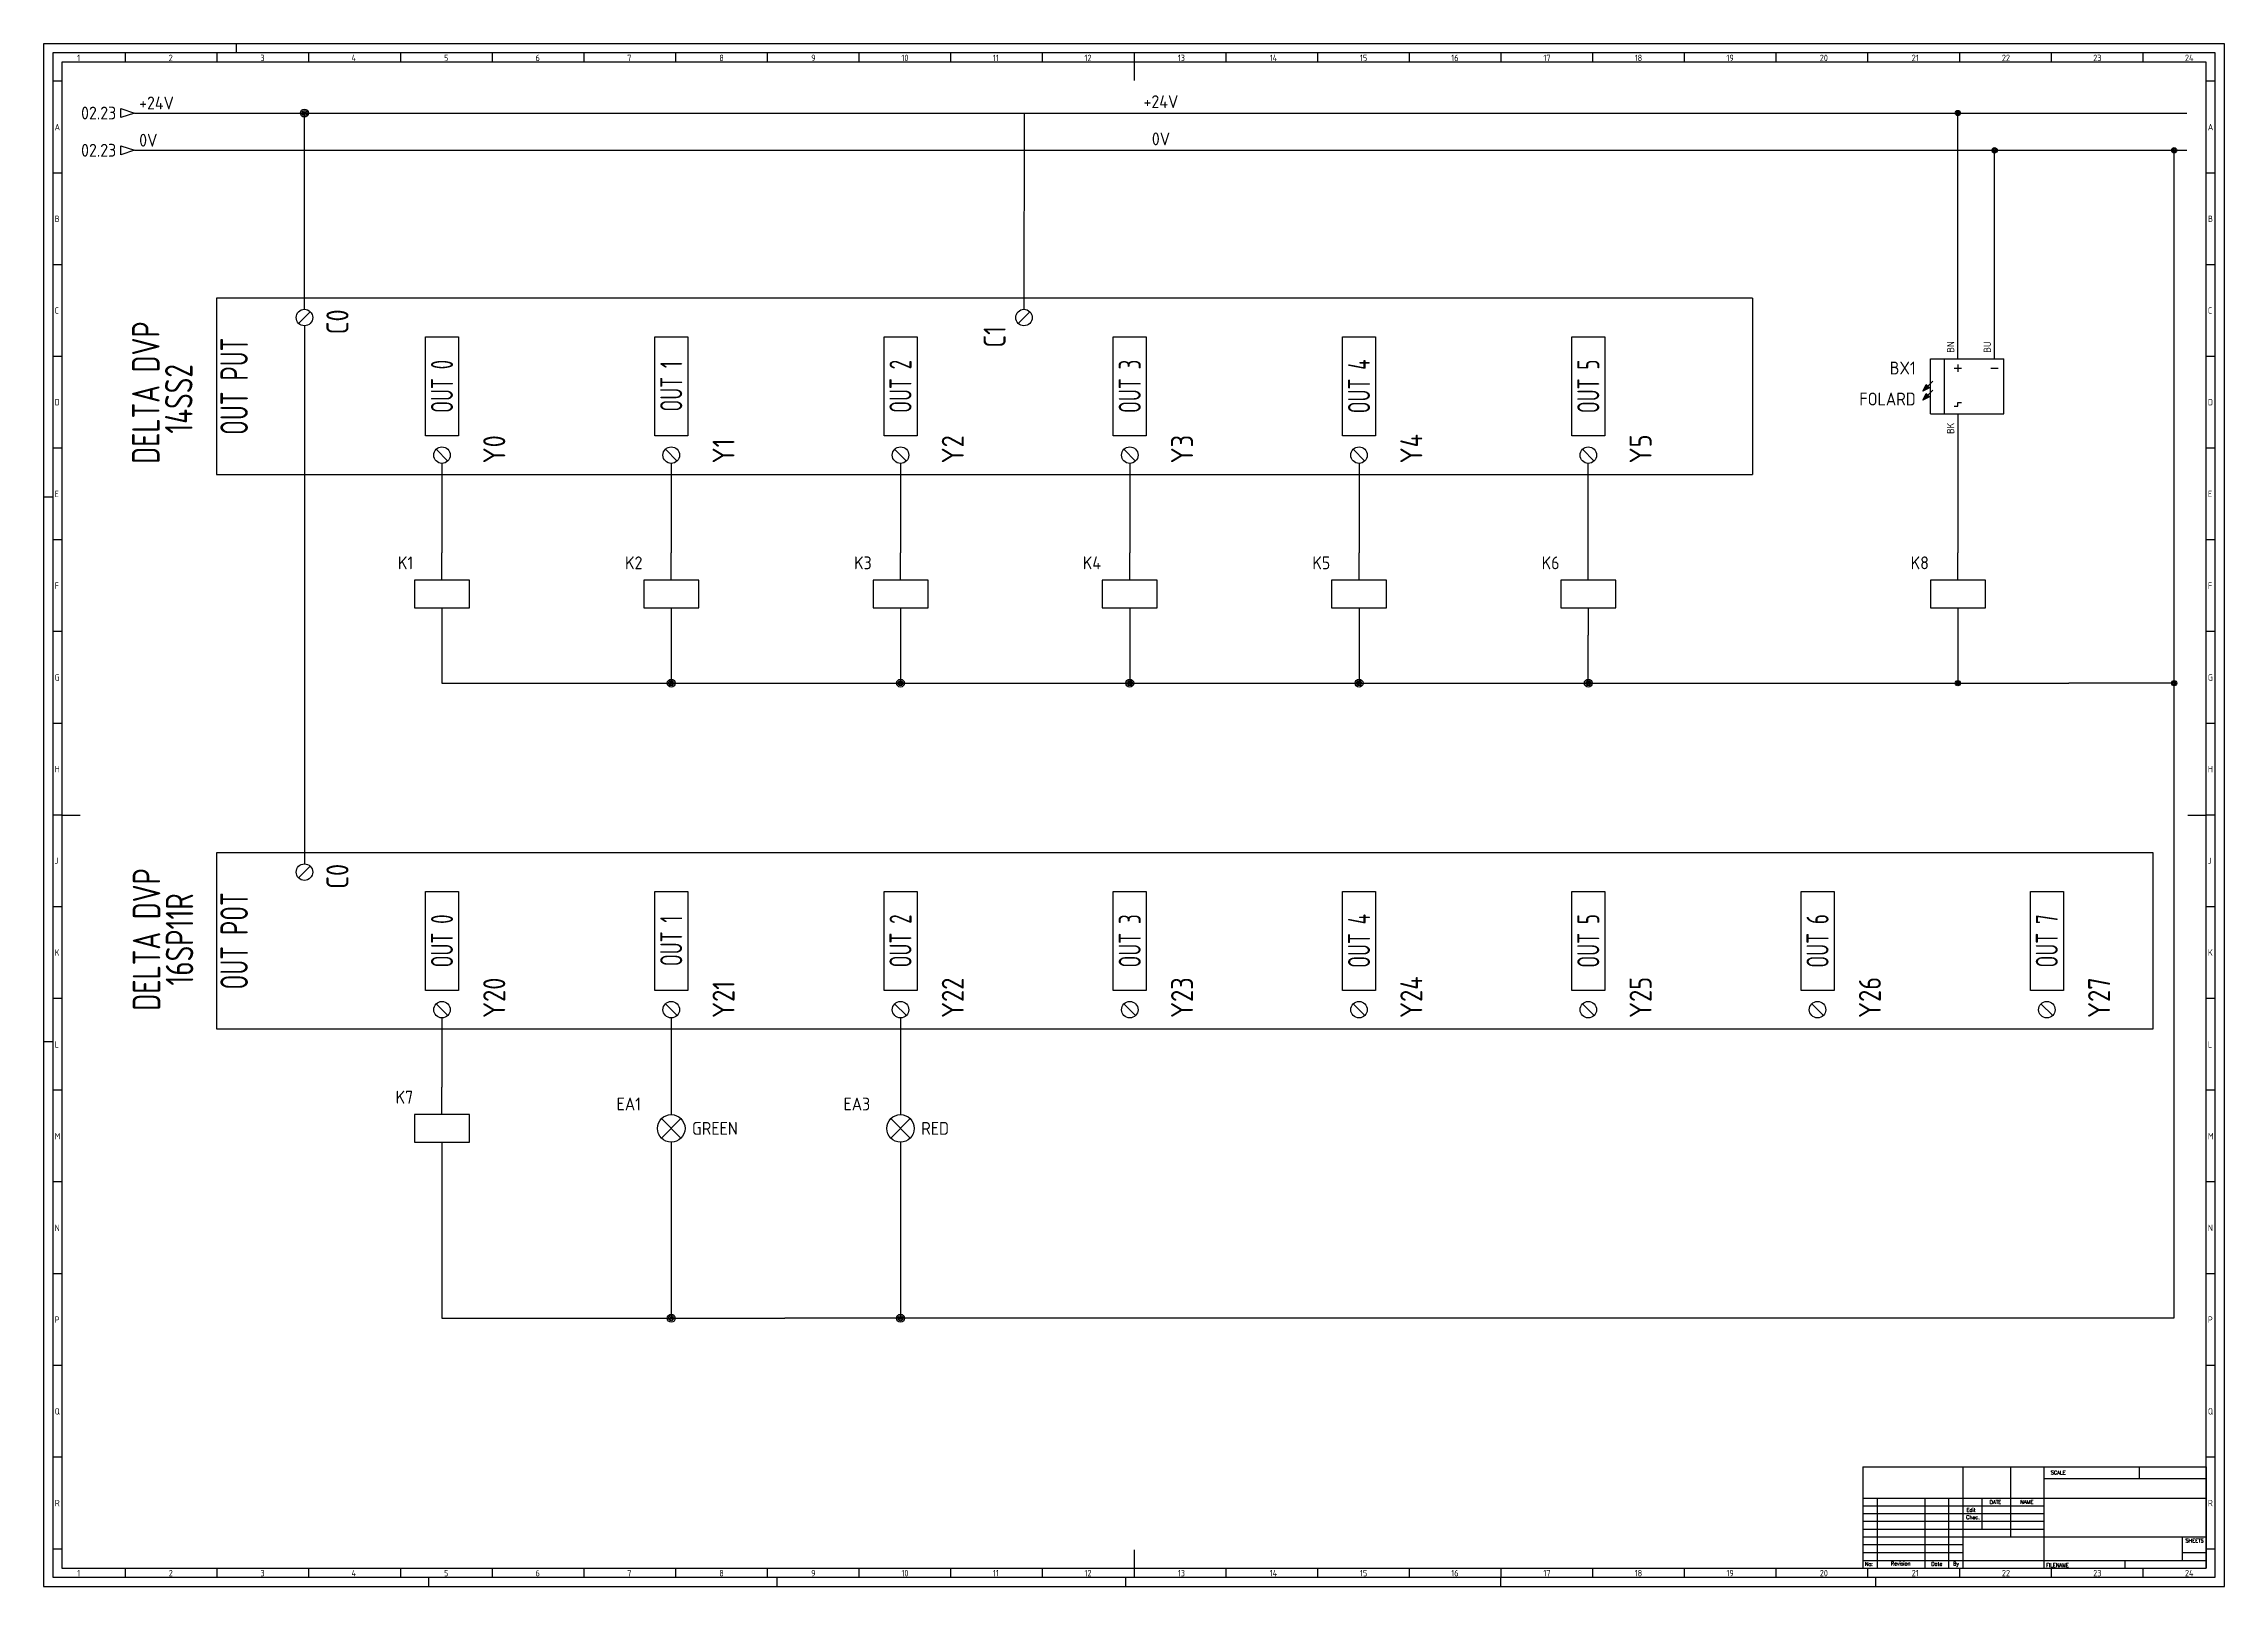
# Model space of a CAD drawing. Header units: millimetres. Extents: x 0 to 1189, y 5 to 846.
import ezdxf
from ezdxf.enums import TextEntityAlignment as Align

# ---------------------------------------------------------------- set-up
doc = ezdxf.new("R2010")
doc.units = ezdxf.units.MM
doc.header["$LTSCALE"] = 12
for name, color, linetype in [('025', 1, 'Continuous'), ('035', 5, 'Continuous'), ('07', 7, 'Continuous'), ('DESC', 1, 'Continuous'), ('MISC', 2, 'Continuous'), ('RED_2.5mm^2', 1, 'Continuous'), ('SYMS', 7, 'Continuous'), ('TAGS', 51, 'Continuous'), ('TERMS', 4, 'Continuous'), ('WIRENO', 70, 'Continuous'), ('WIREREF_DEST', 250, 'Continuous'), ('XREF', 7, 'Continuous')]:
    doc.layers.add(name, color=color, linetype=linetype)
doc.styles.add('ISO Proportional', font='isocp.shx')
doc.styles.add('WD', font='romans.shx')
doc.styles.add('WD_IEC', font='ISOCP2.shx', dxfattribs={"width": 0.9, "height": 4})

# ---------------------------------------------------------------- blocks, each defined once
blk = doc.blocks.new('IEC_border_a0')
at = {"layer": '035', "color": 0}
for p, q in [((0, 841), (0, 0)), ((1189, 841), (0, 841)), ((44.5, 836), (44.5, 831)), ((94.5, 836), (94.5, 831)), ((105, 841), (105, 836)), ((144.5, 836), (144.5, 831)), ((194.5, 836), (194.5, 831)), ((244.5, 836), (244.5, 831)), ((294.5, 836), (294.5, 831)), ((344.5, 836), (344.5, 831)), ((394.5, 836), (394.5, 831)), ((444.5, 836), (444.5, 831)), ((494.5, 836), (494.5, 831)), ((544.5, 836), (544.5, 831)), ((594.5, 836), (594.5, 831)), ((644.5, 836), (644.5, 831)), ((694.5, 836), (694.5, 831)), ((744.5, 836), (744.5, 831)), ((794.5, 836), (794.5, 831)), ((844.5, 836), (844.5, 831)), ((894.5, 836), (894.5, 831)), ((944.5, 836), (944.5, 831)), ((994.5, 836), (994.5, 831)), ((1044.5, 836), (1044.5, 831)), ((1094.5, 836), (1094.5, 831)), ((1144.5, 836), (1144.5, 831)), ((1189, 0), (1189, 841)), ((10, 820.5), (5, 820.5)), ((1184, 820.5), (1179, 820.5)), ((10, 770.5), (5, 770.5)), ((1184, 770.5), (1179, 770.5)), ((10, 720.5), (5, 720.5)), ((1184, 720.5), (1179, 720.5)), ((10, 670.5), (5, 670.5)), ((1184, 670.5), (1179, 670.5)), ((10, 620.5), (5, 620.5)), ((1184, 620.5), (1179, 620.5)), ((0, 594), (5, 594)), ((10, 570.5), (5, 570.5)), ((1184, 570.5), (1179, 570.5)), ((10, 520.5), (5, 520.5)), ((1184, 520.5), (1179, 520.5)), ((10, 470.5), (5, 470.5)), ((1184, 470.5), (1179, 470.5)), ((10, 420.5), (5, 420.5)), ((1184, 420.5), (1179, 420.5)), ((1184, 420.5), (1179, 420.5)), ((10, 370.5), (5, 370.5)), ((1184, 370.5), (1179, 370.5)), ((10, 320.5), (5, 320.5)), ((1184, 320.5), (1179, 320.5)), ((0, 297), (5, 297)), ((10, 270.5), (5, 270.5)), ((1184, 270.5), (1179, 270.5)), ((1184, 270.5), (1179, 270.5)), ((10, 220.5), (5, 220.5)), ((1184, 220.5), (1179, 220.5)), ((10, 170.5), (5, 170.5)), ((1184, 170.5), (1179, 170.5)), ((10, 120.5), (5, 120.5)), ((1184, 120.5), (1179, 120.5)), ((10, 70.5), (5, 70.5)), ((1184, 70.5), (1179, 70.5)), ((10, 20.4), (5.1, 20.4)), ((1184, 20.4), (1179, 20.4)), ((0, 0), (1189, 0)), ((44.5, 10), (44.5, 5)), ((94.5, 10), (94.5, 5)), ((144.5, 10), (144.5, 5)), ((194.5, 10), (194.5, 5)), ((210, 0), (210, 5)), ((244.5, 10), (244.5, 5)), ((294.5, 10), (294.5, 5)), ((344.5, 10), (344.5, 5)), ((394.5, 10), (394.5, 5)), ((400, 0), (400, 5)), ((444.5, 10), (444.5, 5)), ((494.5, 10), (494.5, 5)), ((544.5, 10), (544.5, 5)), ((590, 0), (590, 5)), ((594.5, 10), (594.5, 5)), ((644.5, 10), (644.5, 5)), ((694.5, 10), (694.5, 5)), ((744.5, 10), (744.5, 5)), ((744.5, 10), (744.5, 5)), ((794.5, 10), (794.5, 5)), ((794.5, 0), (794.5, 5)), ((844.5, 10), (844.5, 5)), ((894.5, 10), (894.5, 5)), ((944.5, 10), (944.5, 5)), ((994.5, 10), (994.5, 5)), ((999, 0), (999, 5)), ((1044.5, 10), (1044.5, 5)), ((1094.5, 10), (1094.5, 5)), ((1144.5, 10), (1144.5, 5))]:
    blk.add_line(p, q, dxfattribs=at)
blk.add_lwpolyline([(10, 10), (1179, 10), (1179, 831), (10, 831)], close=True, dxfattribs=at)
at = {"layer": '07', "color": 0}
for p, q in [((594.5, 831), (594.5, 821)), ((10, 420.5), (20, 420.5)), ((1169, 420.5), (1179, 420.5)), ((594.5, 20), (594.5, 10))]:
    blk.add_line(p, q, dxfattribs=at)
blk.add_lwpolyline([(5, 5), (1184, 5), (1184, 836), (5, 836)], close=True, dxfattribs=at)
at = {"layer": '035', "color": 0, "style": 'ISO Proportional'}
for s, p in [('1', (18.3, 831.5)), ('2', (68.2, 831.5)), ('3', (118.2, 831.5)), ('4', (167.9, 831.5)), ('5', (218.3, 831.5)), ('6', (268.2, 831.5)), ('7', (318.2, 831.5)), ('8', (368.4, 831.5)), ('9', (418.5, 831.5)), ('10', (467.7, 831.5)), ('11', (517.5, 831.5)), ('12', (567.5, 831.5)), ('13', (618.4, 831.5)), ('14', (668.5, 831.5)), ('15', (717.7, 831.5)), ('16', (767.5, 831.5)), ('17', (817.7, 831.5)), ('18', (867.5, 831.5)), ('19', (917.5, 831.5)), ('20', (968.4, 831.5)), ('21', (1018.5, 831.5)), ('22', (1067.7, 831.5)), ('23', (1117.5, 831.5)), ('24', (1167.5, 831.5)), ('A', (6, 793.8)), ('A', (1180, 793.8)), ('B', (6, 743.8)), ('B', (1180, 743.8)), ('C', (6, 693.8)), ('C', (1180, 693.8)), ('D', (6, 643.8)), ('D', (1180, 643.8)), ('E', (6, 593.8)), ('E', (1180, 593.8)), ('F', (6, 543.8)), ('F', (1180, 543.8)), ('G', (6, 493.8)), ('G', (1180, 493.8)), ('H', (6, 443.8)), ('H', (1180, 443.8)), ('J', (6, 393.8)), ('J', (1180, 393.8)), ('K', (6, 343.8)), ('K', (1180, 343.8)), ('L', (6, 293.7)), ('L', (1180, 293.7)), ('M', (6, 243.7)), ('M', (1180, 243.7)), ('N', (6, 193.7)), ('N', (1180, 193.7)), ('P', (6, 143.7)), ('P', (1180, 143.7)), ('Q', (6, 93.7)), ('Q', (1180, 93.7)), ('R', (6.1, 43.7)), ('R', (1180, 43.7)), ('1', (18.3, 5.5)), ('2', (68.2, 5.5)), ('3', (118.2, 5.5)), ('4', (167.9, 5.5)), ('5', (218.3, 5.5)), ('6', (268.2, 5.5)), ('7', (318.2, 5.5)), ('8', (368.4, 5.5)), ('9', (418.5, 5.5)), ('10', (467.7, 5.5)), ('11', (517.5, 5.5)), ('12', (567.5, 5.5)), ('13', (618.4, 5.5)), ('14', (668.5, 5.5)), ('15', (717.7, 5.5)), ('16', (767.5, 5.5)), ('17', (817.7, 5.5)), ('18', (867.5, 5.5)), ('19', (917.5, 5.5)), ('20', (968.4, 5.5)), ('21', (1018.5, 5.5)), ('22', (1067.7, 5.5)), ('23', (1117.5, 5.5)), ('24', (1167.5, 5.5))]:
    blk.add_text(s, height=3.5, dxfattribs=at).set_placement(p)
blk = doc.blocks.new('IEC_tblock_a0')
at = {"layer": '035'}
for p, q in [((-106.6, 55.2), (-106.6, 17)), ((-88.4, 48.9), (0, 48.9)), ((-36.4, 55.2), (-36.4, 48.9)), ((-179.4, 38.2), (-179.4, 0)), ((-153.4, 38.2), (-153.4, 0)), ((-140.4, 38.2), (-140.4, 0)), ((-122.2, 38.2), (-122.2, 21.2)), ((-187.2, 34), (-88.4, 34)), ((-187.2, 29.8), (-88.4, 29.8)), ((-187.2, 25.5), (-88.4, 25.5)), ((-187.2, 21.2), (-88.4, 21.2)), ((-187.2, 17), (-132.6, 17)), ((-187.2, 12.8), (-132.6, 12.8)), ((-187.2, 8.5), (-132.6, 8.5)), ((-187.2, 4.2), (0, 4.2)), ((-44.2, 4.2), (-44.2, 0)), ((-13, 8.5), (0, 8.5))]:
    blk.add_line(p, q, dxfattribs=at)
at = {"layer": '07'}
for p, q in [((-187.2, 55.2), (0, 55.2)), ((-187.2, 55.2), (-187.2, 0)), ((-132.6, 55.2), (-132.6, 0)), ((-88.4, 55.2), (-88.4, 0)), ((0, 55.2), (0, 0)), ((-187.2, 38.2), (0, 38.2)), ((-132.6, 17), (0, 17)), ((-13, 17), (-13, 4.2)), ((-187.2, 0), (0, 0))]:
    blk.add_line(p, q, dxfattribs=at)
at = {"style": 'WD'}
for tag, p in [('SCALE', (-69.9, 51.1)), ('SH', (-8.7, 10.1)), ('FILENAME', (-68.1, 0.8))]:
    blk.add_attdef(tag, p, '', height=2, dxfattribs=at)
for tag, height, p in [('CKDATE', 2, (-114.9, 26.6)), ('EDDATE', 2, (-115, 30.8)), ('EDBY', 2, (-98, 30.9)), ('CKBY', 2, (-97.9, 26.3)), ('PROJDESC', 5, (-45.9, 29.2)), ('DWGDESC', 5, (-44.9, 19.7)), ('DWGNO', 3.5, (-48.5, 9.5))]:
    blk.add_attdef(tag, text='', height=height, dxfattribs=at).set_placement(p, align=Align.CENTER)
at = {"style": 'WD', "flags": 1}
blk.add_attdef('WD_TB', (-120.9, 11.9), '', height=2, dxfattribs=at)
at = {"layer": '025', "style": 'WD'}
for s, p in [('SCALE', (-80.6, 51.1)), ('NAME', (-97.7, 35.1)), ('No:', (-183.8, 1.2)), ('Revision', (-166.5, 1.5)), ('Date', (-146.8, 1.3)), ('By', (-136.3, 1.4))]:
    blk.add_text(s, height=2, dxfattribs=at).set_placement(p, align=Align.CENTER)
for s, p in [('DATE', (-118, 35)), ('Chec.', (-130.8, 26.7)), ('Edit', (-130.6, 30.7)), ('SHEETS', (-11.2, 14)), ('FILENAME', (-87.2, 0.6))]:
    blk.add_text(s, height=2, dxfattribs=at).set_placement(p)
blk = doc.blocks.new('PLCIO_2F11')
at = {"layer": 'SYMS'}
for p, q in [((-48, 48), (-48, -48)), ((1007.9, 48), (-48, 48)), ((1007.9, -48), (1007.9, 48)), ((-3.2, 34.3), (3.2, 40.7)), ((66, -27), (66, 27)), ((66, 27), (84, 27)), ((84, 27), (84, -27)), ((191, -27), (191, 27)), ((191, 27), (209, 27)), ((209, 27), (209, -27)), ((316, -27), (316, 27)), ((316, 27), (334, 27)), ((334, 27), (334, -27)), ((441, -27), (441, 27)), ((441, 27), (459, 27)), ((459, 27), (459, -27)), ((566, -27), (566, 27)), ((566, 27), (584, 27)), ((584, 27), (584, -27)), ((691, -27), (691, 27)), ((691, 27), (709, 27)), ((709, 27), (709, -27)), ((816, -27), (816, 27)), ((816, 27), (834, 27)), ((834, 27), (834, -27)), ((941, -27), (941, 27)), ((941, 27), (959, 27)), ((959, 27), (959, -27)), ((84, -27), (66, -27)), ((71.8, -34.3), (78.2, -40.7)), ((209, -27), (191, -27)), ((196.8, -34.3), (203.2, -40.7)), ((334, -27), (316, -27)), ((321.8, -34.3), (328.2, -40.7)), ((459, -27), (441, -27)), ((446.8, -34.3), (453.2, -40.7)), ((584, -27), (566, -27)), ((571.8, -34.3), (578.2, -40.7)), ((709, -27), (691, -27)), ((696.8, -34.3), (703.2, -40.7)), ((834, -27), (816, -27)), ((821.8, -34.3), (828.2, -40.7)), ((959, -27), (941, -27)), ((946.8, -34.3), (953.2, -40.7)), ((-48, -48), (1007.9, -48))]:
    blk.add_line(p, q, dxfattribs=at)
for centre in [(0, 37.5), (75, -37.5), (200, -37.5), (325, -37.5), (450, -37.5), (575, -37.5), (700, -37.5), (825, -37.5), (950, -37.5)]:
    blk.add_circle(centre, 4.5, dxfattribs=at)
at = {"layer": 'SYMS', "style": 'WD_IEC', "width": 0.9}
for tag, p in [('TERMDESC01', (6, 60)), ('TERM02', (97.5, -42)), ('TERM03', (222.5, -42)), ('TERM04', (347.5, -42)), ('TERM05', (472.5, -42)), ('TERM06', (597.5, -42)), ('TERM07', (722.5, -42)), ('TERM08', (847.5, -42)), ('TERM09', (972.5, -42))]:
    blk.add_attdef(tag, text='', height=12, rotation=90, dxfattribs=at).set_placement(p, align=Align.TOP_LEFT)
for tag, p in [('DESCA04', (316, 66)), ('DESCD04', (370, 66)), ('DESCA02', (66, 66)), ('DESCB02', (84, 66)), ('DESCC02', (102, 66)), ('DESCD02', (120, 66)), ('DESCE02', (138, 66)), ('DESCA03', (191, 66)), ('DESCB03', (209, 66)), ('DESCC03', (227, 66)), ('DESCD03', (245, 66)), ('DESCE03', (263, 66)), ('DESCB04', (334, 66)), ('DESCC04', (352, 66)), ('DESCE04', (388, 66)), ('DESCA05', (441, 66)), ('DESCB05', (459, 66)), ('DESCC05', (477, 66)), ('DESCD05', (495, 66)), ('DESCE05', (513, 66)), ('DESCA06', (566, 66)), ('DESCB06', (584, 66)), ('DESCC06', (602, 66)), ('DESCD06', (620, 66)), ('DESCE06', (638, 66)), ('DESCA07', (691, 66)), ('DESCB07', (709, 66)), ('DESCC07', (727, 66)), ('DESCD07', (745, 66)), ('DESCE07', (763, 66)), ('DESCA08', (816, 66)), ('DESCB08', (834, 66)), ('DESCC08', (852, 66)), ('DESCD08', (870, 66)), ('DESCE08', (888, 66)), ('DESCA09', (941, 66)), ('DESCB09', (959, 66)), ('DESCC09', (977, 66)), ('DESCD09', (995, 66)), ('DESCE09', (1013, 66))]:
    blk.add_attdef(tag, p, '', height=15, rotation=90, dxfattribs=at)
at = {"layer": 'SYMS', "style": 'WD_IEC', "width": 0.9, "flags": 1}
for tag, p in [('X2TERM01', (0, 42)), ('X8TERM02', (75, -42)), ('X8TERM03', (200, -42)), ('X8TERM04', (325, -42)), ('X8TERM05', (450, -42)), ('X8TERM06', (575, -42)), ('X8TERM07', (700, -42)), ('X8TERM08', (825, -42)), ('X8TERM09', (950, -42))]:
    blk.add_attdef(tag, text='', height=1.92, rotation=90, dxfattribs=at).set_placement(p, align=Align.RIGHT)
at = {"layer": 'SYMS', "style": 'WD_IEC', "width": 0.9}
for tag, p in [('TERM01', (12, 42)), ('TERMDESC02', (81, -60)), ('TERMDESC03', (206, -60)), ('TERMDESC04', (331, -60)), ('TERMDESC05', (456, -60)), ('TERMDESC06', (581, -60)), ('TERMDESC07', (706, -60)), ('TERMDESC08', (831, -60)), ('TERMDESC09', (956, -60))]:
    blk.add_attdef(tag, text='', height=12, rotation=90, dxfattribs=at).set_placement(p, align=Align.TOP_RIGHT)
at = {"layer": 'SYMS', "style": 'WD_IEC'}
for tag, width, p in [('INST', 0.8, (-159, 0)), ('MFG', 0.8, (-123, 0)), ('CAT', 0.8, (-105, 0)), ('LINE1', 0.9, (-87, 0)), ('LINE2', 0.9, (-69, 0)), ('DESC', 0.9, (-50.8, 0)), ('LOC', 0.8, (-141, 0)), ('TAG', 0.7, (-30.9, 0))]:
    blk.add_attdef(tag, text='', height=15, rotation=90, dxfattribs=dict(at, width=width)).set_placement(p, align=Align.CENTER)
at = {"layer": 'SYMS', "style": 'WD_IEC', "width": 0.7}
for tag, p in [('TAGA02', (75, 0)), ('TAGA03', (200, 0)), ('TAGA04', (325, 0)), ('TAGA05', (450, 0)), ('TAGA06', (575, 0)), ('TAGA07', (700, 0)), ('TAGA08', (825, 0)), ('TAGA09', (950, 0))]:
    blk.add_attdef(tag, text='', height=12, rotation=90, dxfattribs=at).set_placement(p, align=Align.MIDDLE_CENTER)
at = {"layer": 'SYMS', "linetype": 'Continuous', "style": 'WD_IEC', "width": 0.9, "flags": 9}
blk.add_attdef('ASSYCODE', text='', height=1.92, rotation=90, dxfattribs=at).set_placement((-102.9, -22.1), align=Align.CENTER)
blk = doc.blocks.new('PLCIO_145C')
blk.add_line((789.6, 48), (789.6, -48))
at = {"layer": 'SYMS'}
for p, q in [((-48, 48), (-48, -48)), ((789.6, 48), (-48, 48)), ((-3.2, 34.3), (3.2, 40.7)), ((389.1, 34.3), (395.5, 40.7)), ((66, -27), (66, 27)), ((66, 27), (84, 27)), ((84, 27), (84, -27)), ((191, -27), (191, 27)), ((191, 27), (209, 27)), ((209, 27), (209, -27)), ((316, -27), (316, 27)), ((316, 27), (334, 27)), ((334, 27), (334, -27)), ((441, -27), (441, 27)), ((441, 27), (459, 27)), ((459, 27), (459, -27)), ((566, -27), (566, 27)), ((566, 27), (584, 27)), ((584, 27), (584, -27)), ((691, -27), (691, 27)), ((691, 27), (709, 27)), ((709, 27), (709, -27)), ((84, -27), (66, -27)), ((71.8, -34.3), (78.2, -40.7)), ((209, -27), (191, -27)), ((196.8, -34.3), (203.2, -40.7)), ((334, -27), (316, -27)), ((321.8, -34.3), (328.2, -40.7)), ((459, -27), (441, -27)), ((446.8, -34.3), (453.2, -40.7)), ((584, -27), (566, -27)), ((571.8, -34.3), (578.2, -40.7)), ((709, -27), (691, -27)), ((696.8, -34.3), (703.2, -40.7)), ((-48, -48), (789.6, -48))]:
    blk.add_line(p, q, dxfattribs=at)
for centre in [(0, 37.5), (392.3, 37.5), (75, -37.5), (200, -37.5), (325, -37.5), (450, -37.5), (575, -37.5), (700, -37.5)]:
    blk.add_circle(centre, 4.5, dxfattribs=at)
at = {"layer": 'SYMS', "style": 'WD_IEC', "width": 0.9}
for tag, p in [('TERMDESC01', (6, 60)), ('TERM02', (97.5, -42)), ('TERM03', (222.5, -42)), ('TERM04', (347.5, -42)), ('TERM05', (472.5, -42)), ('TERM06', (597.5, -42)), ('TERM07', (722.5, -42))]:
    blk.add_attdef(tag, text='', height=12, rotation=90, dxfattribs=at).set_placement(p, align=Align.TOP_LEFT)
for tag, p in [('DESCA04', (316, 66)), ('DESCD04', (370, 66)), ('DESCA02', (66, 66)), ('DESCB02', (84, 66)), ('DESCC02', (102, 66)), ('DESCD02', (120, 66)), ('DESCE02', (138, 66)), ('DESCA03', (191, 66)), ('DESCB03', (209, 66)), ('DESCC03', (227, 66)), ('DESCD03', (245, 66)), ('DESCE03', (263, 66)), ('DESCB04', (334, 66)), ('DESCC04', (352, 66)), ('DESCE04', (388, 66)), ('DESCA05', (441, 66)), ('DESCB05', (459, 66)), ('DESCC05', (477, 66)), ('DESCD05', (495, 66)), ('DESCE05', (513, 66)), ('DESCA06', (566, 66)), ('DESCB06', (584, 66)), ('DESCC06', (602, 66)), ('DESCD06', (620, 66)), ('DESCE06', (638, 66)), ('DESCA07', (691, 66)), ('DESCB07', (709, 66)), ('DESCC07', (727, 66)), ('DESCD07', (745, 66)), ('DESCE07', (763, 66))]:
    blk.add_attdef(tag, p, '', height=15, rotation=90, dxfattribs=at)
at = {"layer": 'SYMS', "style": 'WD_IEC', "width": 0.9, "flags": 1}
for tag, p in [('X2TERM01', (0, 42)), ('X2TERM01', (392.3, 42)), ('X8TERM02', (75, -42)), ('X8TERM03', (200, -42)), ('X8TERM04', (325, -42)), ('X8TERM05', (450, -42)), ('X8TERM06', (575, -42)), ('X8TERM07', (700, -42))]:
    blk.add_attdef(tag, text='', height=1.92, rotation=90, dxfattribs=at).set_placement(p, align=Align.RIGHT)
at = {"layer": 'SYMS', "style": 'WD_IEC', "width": 0.9}
for tag, p in [('TERM01', (12, 42)), ('TERMDESC02', (81, -60)), ('TERMDESC03', (206, -60)), ('TERMDESC04', (331, -60)), ('TERMDESC05', (456, -60)), ('TERMDESC06', (581, -60)), ('TERMDESC07', (706, -60))]:
    blk.add_attdef(tag, text='', height=12, rotation=90, dxfattribs=at).set_placement(p, align=Align.TOP_RIGHT)
at = {"layer": 'SYMS', "style": 'WD_IEC'}
for tag, width, p in [('INST', 0.8, (-159, 0)), ('MFG', 0.8, (-123, 0)), ('CAT', 0.8, (-105, 0)), ('LINE1', 0.9, (-87, 0)), ('LINE2', 0.9, (-69, 0)), ('DESC', 0.9, (-50.8, 0)), ('LOC', 0.8, (-141, 0)), ('TAG', 0.7, (-30.9, 0))]:
    blk.add_attdef(tag, text='', height=15, rotation=90, dxfattribs=dict(at, width=width)).set_placement(p, align=Align.CENTER)
at = {"layer": 'SYMS', "style": 'WD_IEC', "width": 0.7}
for tag, p in [('TAGA02', (75, 0)), ('TAGA03', (200, 0)), ('TAGA04', (325, 0)), ('TAGA05', (450, 0)), ('TAGA06', (575, 0)), ('TAGA07', (700, 0))]:
    blk.add_attdef(tag, text='', height=12, rotation=90, dxfattribs=at).set_placement(p, align=Align.MIDDLE_CENTER)
at = {"layer": 'SYMS', "linetype": 'Continuous', "style": 'WD_IEC', "width": 0.9, "flags": 9}
blk.add_attdef('ASSYCODE', text='', height=1.92, rotation=90, dxfattribs=at).set_placement((-102.9, -22.1), align=Align.CENTER)
blk = doc.blocks.new('WDDOT')
for radius in [0.72, 0.449, 0.223]:
    blk.add_circle((0, 0), radius)
blk = doc.blocks.new('VCR1')
for p, q in [((0, 2.5), (0, 7.5)), ((0, -2.5), (0, -7.5))]:
    blk.add_line(p, q)
blk.add_lwpolyline([(-5, 2.5), (-5, -2.5), (5, -2.5), (5, 2.5)], close=True)
at = {"style": 'WD_IEC'}
for tag, p in [('INST', (-5.25, 11.5)), ('LOC', (-5.25, 8)), ('TAG1', (-5.25, 4.5)), ('DESC2', (-5.25, -10.35)), ('DESC1', (-5.25, -6.85)), ('DESC3', (-5.25, -13.85))]:
    blk.add_attdef(tag, text='', height=2.5, dxfattribs=at).set_placement(p, align=Align.RIGHT)
blk.add_attdef('TERM01', text='', height=2, rotation=90, dxfattribs=at).set_placement((-1, 7.5), align=Align.RIGHT)
at = {"style": 'WD_IEC', "flags": 1}
for tag, p, height in [('X2TERM01', (0, 7.5), 0.32), ('X4LINK', (-5, 0), 0.32), ('X1LINK', (5, 0), 0.32), ('ASSYCODE', (1, -4), 1), ('X8TERM02', (0, -7.5), 0.32), ('FAMILY', (1, -5.5), 1), ('CATDESC', (1, -7), 1)]:
    blk.add_attdef(tag, p, '', height=height, dxfattribs=at)
at = {"style": 'WD_IEC', "flags": 9}
for tag, p in [('MFG', (-6, 1)), ('CAT', (-6, -1.5))]:
    blk.add_attdef(tag, text='', height=1.5, dxfattribs=at).set_placement(p, align=Align.RIGHT)
at = {"style": 'WD_IEC'}
blk.add_attdef('TERM02', (-1, -7.5), '', height=2, rotation=90, dxfattribs=at)
at = {"lineweight": 9, "style": 'WD_IEC'}
for tag, p in [('NO', (-5.5, -16.5)), ('NC', (-5.5, -20))]:
    blk.add_attdef(tag, text='', height=2.5, dxfattribs=at).set_placement(p, align=Align.TOP_RIGHT)
for tag, p in [('XREFNO', (-4, -16.5)), ('XREFNC', (-4, -20))]:
    blk.add_attdef(tag, text='', height=2.5, dxfattribs=at).set_placement(p, align=Align.TOP_LEFT)
blk = doc.blocks.new('VLT1G')
for p, q in [((0, 7.5), (0, 2.5)), ((-1.77, -1.77), (1.77, 1.77)), ((1.77, -1.77), (-1.77, 1.77)), ((0, -2.5), (0, -7.5))]:
    blk.add_line(p, q)
blk.add_circle((0, 0), 2.5)
at = {"style": 'WD_IEC'}
for tag, p in [('INST', (-5.5, 10.25)), ('LOC', (-5.5, 6.75)), ('TAG1', (-5.5, 3.25)), ('DESC1', (-5.5, -6.35)), ('DESC2', (-5.5, -9.85)), ('DESC3', (-5.5, -13.35))]:
    blk.add_attdef(tag, text='', height=2.5, dxfattribs=at).set_placement(p, align=Align.RIGHT)
blk.add_attdef('TERM01', text='', height=2, rotation=90, dxfattribs=at).set_placement((-1, 7.5), align=Align.RIGHT)
at = {"style": 'WD_IEC', "flags": 1}
for tag, p, height in [('X2TERM01', (0, 7.5), 0.32), ('X4LINK', (-3, 0), 0.32), ('X1LINK', (3, 0), 0.32), ('ASSYCODE', (1, -4), 1), ('X8TERM02', (0, -7.5), 0.32), ('FAMILY', (1, -5.5), 1), ('CATDESC', (1, -7), 1)]:
    blk.add_attdef(tag, p, '', height=height, dxfattribs=at)
at = {"style": 'WD_IEC', "flags": 9}
for tag, p in [('MFG', (-6, -0.25)), ('CAT', (-6, -2.75))]:
    blk.add_attdef(tag, text='', height=1.5, dxfattribs=at).set_placement(p, align=Align.RIGHT)
at = {"style": 'WD_IEC'}
blk.add_attdef('TERM02', (-1, -7.5), '', height=2, rotation=90, dxfattribs=at)
at = {"lineweight": 13, "style": 'WD_IEC'}
blk.add_attdef('COLOR', text='', height=2.5, dxfattribs=at).set_placement((3.75, 0), align=Align.MIDDLE_LEFT)
at = {"lineweight": 15, "style": 'WD_IEC'}
for tag, p in [('XREF', (-5.5, -18)), ('WDTAGALT', (-5.5, -21))]:
    blk.add_attdef(tag, text='', height=2.5, dxfattribs=at).set_placement(p, align=Align.RIGHT)
blk = doc.blocks.new('VLT1R')
for p, q in [((0, 7.5), (0, 2.5)), ((-1.77, -1.77), (1.77, 1.77)), ((1.77, -1.77), (-1.77, 1.77)), ((0, -2.5), (0, -7.5))]:
    blk.add_line(p, q)
blk.add_circle((0, 0), 2.5)
at = {"style": 'WD_IEC'}
for tag, p in [('INST', (-5.5, 10.25)), ('LOC', (-5.5, 6.75)), ('TAG1', (-5.5, 3.25)), ('DESC1', (-5.5, -6.35)), ('DESC2', (-5.5, -9.85)), ('DESC3', (-5.5, -13.35))]:
    blk.add_attdef(tag, text='', height=2.5, dxfattribs=at).set_placement(p, align=Align.RIGHT)
blk.add_attdef('TERM01', text='', height=2, rotation=90, dxfattribs=at).set_placement((-1, 7.5), align=Align.RIGHT)
at = {"style": 'WD_IEC', "flags": 1}
for tag, p, height in [('X2TERM01', (0, 7.5), 0.32), ('X4LINK', (-3, 0), 0.32), ('X1LINK', (3, 0), 0.32), ('ASSYCODE', (1, -4), 1), ('X8TERM02', (0, -7.5), 0.32), ('FAMILY', (1, -5.5), 1), ('CATDESC', (1, -7), 1)]:
    blk.add_attdef(tag, p, '', height=height, dxfattribs=at)
at = {"style": 'WD_IEC', "flags": 9}
for tag, p in [('MFG', (-6, -0.25)), ('CAT', (-6, -2.75))]:
    blk.add_attdef(tag, text='', height=1.5, dxfattribs=at).set_placement(p, align=Align.RIGHT)
at = {"style": 'WD_IEC'}
blk.add_attdef('TERM02', (-1, -7.5), '', height=2, rotation=90, dxfattribs=at)
at = {"lineweight": 13, "style": 'WD_IEC'}
blk.add_attdef('COLOR', text='', height=2.5, dxfattribs=at).set_placement((3.75, 0), align=Align.MIDDLE_LEFT)
at = {"lineweight": 15, "style": 'WD_IEC'}
for tag, p in [('XREF', (-5.5, -18)), ('WDTAGALT', (-5.5, -22))]:
    blk.add_attdef(tag, text='', height=2.5, dxfattribs=at).set_placement(p, align=Align.RIGHT)
blk = doc.blocks.new('VPE1B15')
for p, q in [((0, 7.5), (0, 12.5)), ((10, 7.5), (10, 12.5)), ((-7.5, -7.5), (-7.5, 7.5)), ((-7.5, 7.5), (12.5, 7.5)), ((-3.75, 7.5), (-3.75, -7.5)), ((12.5, -7.5), (12.5, 7.5)), ((-9.54, -1.34), (-8.63, 0.48)), ((-8.63, 0.48), (-7.72, -0.43)), ((-8.18, 0.02), (-6.81, 1.39)), ((-1, 4.94), (1, 4.94)), ((0, 5.94), (0, 3.94)), ((9, 4.94), (11, 4.94)), ((-7.72, -0.43), (-9.54, -1.34)), ((-9.54, -3.74), (-8.63, -1.93)), ((-7.72, -2.83), (-9.54, -3.74)), ((-8.63, -1.93), (-7.72, -2.83)), ((-8.18, -2.38), (-6.81, -1.02)), ((-1, -5.43), (0, -5.43)), ((0, -5.43), (0, -4.43)), ((0, -4.43), (1, -4.43)), ((-7.5, -7.5), (12.5, -7.5)), ((0, -7.5), (0, -12.5))]:
    blk.add_line(p, q)
for points in [[(-8.63, 0.48), (-7.72, -0.43), (-9.54, -1.34)], [(-8.63, -1.93), (-7.72, -2.83), (-9.54, -3.74)]]:
    blk.add_solid(points)
at = {"style": 'WD_IEC'}
for tag, p in [('INST', (-11.5, 12)), ('LOC', (-11.5, 8)), ('XREF', (-11.5, -1.35)), ('TAG1', (-11.5, 3.25)), ('DESC1', (-11.5, -5.2)), ('DESC3', (-11.5, -13.2)), ('DESC2', (-11.5, -9.2))]:
    blk.add_attdef(tag, text='', height=2.5, dxfattribs=at).set_placement(p, align=Align.RIGHT)
for tag, p in [('TERM01', (-1, 12.23)), ('TERM02', (9, 12.23))]:
    blk.add_attdef(tag, text='', height=2, rotation=90, dxfattribs=at).set_placement(p, align=Align.RIGHT)
at = {"style": 'WD_IEC', "flags": 1}
for tag, p, height in [('X2TERM01', (0, 12.5), 0.32), ('X2TERM02', (10, 12.5), 0.32), ('MFG', (13.04, 6.06), 1.5), ('X4LINK', (-7.5, 0), 0.32), ('X1LINK', (12.5, 0), 0.32), ('CAT', (13.04, 3.56), 1.5), ('ASSYCODE', (13.12, -4.38), 1), ('FAMILY', (13.12, -5.88), 1), ('CATDESC', (13.12, -7.38), 1), ('X8TERM03', (0, -12.5), 0.32)]:
    blk.add_attdef(tag, p, '', height=height, dxfattribs=at)
at = {"style": 'WD_IEC'}
blk.add_attdef('TERM03', (-1, -12.96), '', height=2, rotation=90, dxfattribs=at)
blk = doc.blocks.new('HA1D3')
blk.add_lwpolyline([(0, 0), (-3.75, -1.25), (-3.75, 1.25)], close=True)
at = {"style": 'WD_IEC'}
blk.add_attdef('XREF', text='', height=2.5, dxfattribs=at).set_placement((-5, 0), align=Align.MIDDLE_RIGHT)
at = {"style": 'WD_IEC', "flags": 1}
blk.add_attdef('SIGCODE', text='', height=1, dxfattribs=at).set_placement((-2.5, 1.8), align=Align.RIGHT)
at = {"style": 'WD_IEC'}
for tag, p, height, flags in [('X1TERM01', (0, 0), 0.32, 1), ('WIRENO', (1.25, 1), 2.5, 8)]:
    blk.add_attdef(tag, p, '', height=height, dxfattribs=dict(at, flags=flags))
blk.add_attdef('DESC1', text='', height=2.5, dxfattribs=at).set_placement((1.25, -1), align=Align.TOP_LEFT)
blk = doc.blocks.new('WD_WNH')
at = {"linetype": 'Continuous', "style": 'WD_IEC', "width": 0.8}
blk.add_attdef('WIRENO', text='', height=2.5, dxfattribs=at).set_placement((0, 0.75), align=Align.CENTER)
at = {"style": 'WD_IEC', "flags": 1}
for tag, p in [('W08USER', (0, 0.375)), ('W04USER', (0, 0.875)), ('W05USER', (0, 0.75)), ('W09USER', (0, 0.25)), ('W03USER', (0, 1)), ('W06USER', (0, 0.625)), ('W07USER', (0, 0.5)), ('W02USER', (0, 1.125)), ('W01USER', (0, 1.25)), ('W10USER', (0, 0.125))]:
    blk.add_attdef(tag, text='', height=0.08, dxfattribs=at).set_placement(p, align=Align.CENTER)

msp = doc.modelspace()

# ---------------------------------------------------------------- linework, layer by layer
at = {"color": 0}
for p, q in [((534.6, 701.1), (534.8, 808.1)), ((142.2, 692.1), (142.2, 398.8))]:
    msp.add_line(p, q, dxfattribs=at)
at = {"layer": 'RED_2.5mm^2', "color": 0}
for p, q in [((49.6, 808.1), (1168.6, 808.1)), ((142.2, 701.1), (142.2, 808.1)), ((49.6, 787.8), (1168.6, 787.8)), ((842.2, 497.3), (1104.1, 497.3)), ((1161.6, 497.3), (1104.1, 497.3)), ((467.2, 314.8), (467.2, 277.1)), ((342.2, 232.1), (342.2, 151.1)), ((467.2, 232.1), (467.2, 151.1)), ((342.2, 151.1), (404.2, 151.1)), ((467.2, 151.1), (404.2, 151.1)), ((536.5, 151.1), (467.2, 151.1)), ((536.5, 151.4), (1161.6, 151.4))]:
    msp.add_line(p, q, dxfattribs=at)
at = {"layer": 'RED_2.5mm^2'}
for p, q in [((1043.7, 684.1), (1043.7, 808.1)), ((1063.7, 684.1), (1063.7, 787.8)), ((1161.6, 497.3), (1161.6, 787.8)), ((1043.7, 634.1), (1043.7, 568.4)), ((217.2, 617.1), (217.2, 568.4)), ((342.2, 617.1), (342.2, 568.4)), ((467.2, 617.1), (467.2, 568.4)), ((592.2, 617.1), (592.2, 568.4)), ((717.2, 617.1), (717.2, 568.4)), ((842.2, 568.4), (842.2, 617.1)), ((217.2, 523.4), (217.2, 497.3)), ((342.2, 523.4), (342.2, 497.3)), ((467.2, 523.4), (467.2, 497.3)), ((592.2, 523.4), (592.2, 497.3)), ((717.2, 523.4), (717.2, 497.3)), ((842.2, 497.3), (842.2, 523.4)), ((1043.7, 523.4), (1043.7, 497.3)), ((217.2, 497.3), (842.2, 497.3)), ((1161.6, 151.4), (1161.6, 497.3)), ((217.2, 314.8), (217.2, 277.1)), ((342.2, 314.8), (342.2, 277.1)), ((217.2, 232.1), (217.2, 151.1)), ((217.2, 151.1), (342.2, 151.1))]:
    msp.add_line(p, q, dxfattribs=at)

# ---------------------------------------------------------------- block references
for name, p in [('IEC_border_a0', (0, 4.9)), ('IEC_tblock_a0', (1179, 14.9))]:
    msp.add_blockref(name, p)
at = {"layer": 'SYMS'}
ref = msp.add_blockref('HA1D3', (49.6, 808.1), dxfattribs=dict(at, xscale=2, yscale=2, zscale=2))
ref.add_attrib('XREF', '02.23', dxfattribs={"layer": 'XREF', "height": 7, "style": 'WD_IEC'}).set_placement((39.6, 808.1), align=Align.MIDDLE_RIGHT)
ref.add_attrib('WIRENO', '+24V', (52.1, 810.1), dxfattribs={"layer": 'WIREREF_DEST', "height": 7, "style": 'WD_IEC', "flags": 8})
at = {"layer": 'SYMS', "color": 0, "xscale": 3, "yscale": 3, "zscale": 3}
for p in [(142.2, 808.1), (842.2, 497.3), (342.2, 151.1), (467.2, 151.1)]:
    msp.add_blockref('WDDOT', p, dxfattribs=at)
at = {"layer": 'SYMS'}
for p, xscale, yscale, zscale in [((1043.7, 808.1), 2, 2, 2), ((1063.7, 787.8), 2, 2, 2), ((1161.6, 787.8), 2, 2, 2), ((342.2, 497.3), 3, 3, 3), ((467.2, 497.3), 3, 3, 3), ((592.2, 497.3), 3, 3, 3), ((717.2, 497.3), 3, 3, 3), ((1043.7, 497.3), 2, 2, 2), ((1161.6, 497.3), 2, 2, 2)]:
    msp.add_blockref('WDDOT', p, dxfattribs=dict(at, xscale=xscale, yscale=yscale, zscale=zscale))
ref = msp.add_blockref('HA1D3', (49.6, 787.8), dxfattribs=dict(at, xscale=2, yscale=2, zscale=2))
ref.add_attrib('XREF', '02.23', dxfattribs={"layer": 'XREF', "height": 7, "style": 'WD_IEC'}).set_placement((39.6, 787.8), align=Align.MIDDLE_RIGHT)
ref.add_attrib('WIRENO', '0V', (52.1, 789.8), dxfattribs={"layer": 'WIREREF_DEST', "height": 7, "style": 'WD_IEC', "flags": 8})
at = {"layer": 'SYMS', "color": 0}
ref = msp.add_blockref('PLCIO_145C', (142.2, 659.1), dxfattribs=at)
ref.add_attrib('TERM01', 'C0', dxfattribs={"layer": 'TERMS', "height": 12, "rotation": 90, "style": 'WD_IEC', "width": 0.9}).set_placement((154.2, 701.1), align=Align.TOP_RIGHT)
ref.add_attrib('TAG', 'OUT PUT', dxfattribs={"layer": 'TAGS', "height": 15, "rotation": 90, "style": 'WD_IEC', "width": 0.7}).set_placement((111.4, 659.1), align=Align.CENTER)
ref.add_attrib('CAT', '14SS2 ', dxfattribs={"layer": 'MISC', "height": 15, "rotation": 90, "style": 'WD_IEC', "width": 0.8}).set_placement((81.2, 655.7), align=Align.CENTER)
ref.add_attrib('MFG', 'DELTA DVP', dxfattribs={"layer": 'MISC', "height": 15, "rotation": 90, "style": 'WD_IEC', "width": 0.8}).set_placement((63.2, 655.7), align=Align.CENTER)
ref.add_attrib('TERM02', 'Y0', dxfattribs={"layer": 'TERMS', "height": 12, "rotation": 90, "style": 'WD_IEC', "width": 0.9}).set_placement((239.7, 617.1), align=Align.TOP_LEFT)
ref.add_attrib('TAGA02', 'OUT 0', dxfattribs={"layer": 'TAGS', "height": 12, "rotation": 90, "style": 'WD_IEC', "width": 0.7}).set_placement((217.2, 659.1), align=Align.MIDDLE_CENTER)
ref.add_attrib('TERM03', 'Y1', dxfattribs={"layer": 'TERMS', "height": 12, "rotation": 90, "style": 'WD_IEC', "width": 0.9}).set_placement((364.7, 617.1), align=Align.TOP_LEFT)
ref.add_attrib('TAGA03', 'OUT 1', dxfattribs={"layer": 'TAGS', "height": 12, "rotation": 90, "style": 'WD_IEC', "width": 0.7}).set_placement((342.2, 659.1), align=Align.MIDDLE_CENTER)
ref.add_attrib('TERM04', 'Y2', dxfattribs={"layer": 'TERMS', "height": 12, "rotation": 90, "style": 'WD_IEC', "width": 0.9}).set_placement((489.7, 617.1), align=Align.TOP_LEFT)
ref.add_attrib('TAGA04', 'OUT 2', dxfattribs={"layer": 'TAGS', "height": 12, "rotation": 90, "style": 'WD_IEC', "width": 0.7}).set_placement((467.2, 659.1), align=Align.MIDDLE_CENTER)
ref.add_attrib('TERM05', 'Y3', dxfattribs={"layer": 'TERMS', "height": 12, "rotation": 90, "style": 'WD_IEC', "width": 0.9}).set_placement((614.7, 617.1), align=Align.TOP_LEFT)
ref.add_attrib('TAGA05', 'OUT 3', dxfattribs={"layer": 'TAGS', "height": 12, "rotation": 90, "style": 'WD_IEC', "width": 0.7}).set_placement((592.2, 659.1), align=Align.MIDDLE_CENTER)
ref.add_attrib('TERM06', 'Y4', dxfattribs={"layer": 'TERMS', "height": 12, "rotation": 90, "style": 'WD_IEC', "width": 0.9}).set_placement((739.7, 617.1), align=Align.TOP_LEFT)
ref.add_attrib('TAGA06', 'OUT 4', dxfattribs={"layer": 'TAGS', "height": 12, "rotation": 90, "style": 'WD_IEC', "width": 0.7}).set_placement((717.2, 659.1), align=Align.MIDDLE_CENTER)
ref.add_attrib('TERM07', 'Y5', dxfattribs={"layer": 'TERMS', "height": 12, "rotation": 90, "style": 'WD_IEC', "width": 0.9}).set_placement((864.7, 617.1), align=Align.TOP_LEFT)
ref.add_attrib('TAGA07', 'OUT 5', dxfattribs={"layer": 'TAGS', "height": 12, "rotation": 90, "style": 'WD_IEC', "width": 0.7}).set_placement((842.2, 659.1), align=Align.MIDDLE_CENTER)
ref.add_attrib('TERM08', 'C1', dxfattribs={"layer": 'TERMS', "height": 12, "rotation": 90, "style": 'WD_IEC', "width": 0.9}).set_placement((512.5, 680.2), align=Align.TOP_LEFT)
at = {"layer": 'SYMS'}
ref = msp.add_blockref('VPE1B15', (1043.7, 659.1), dxfattribs=dict(at, xscale=2, yscale=2, zscale=2))
ref.add_attrib('TERM02', 'BU', dxfattribs={"layer": 'TERMS', "height": 4, "rotation": 90, "style": 'WD_IEC'}).set_placement((1061.7, 683.6), align=Align.RIGHT)
ref.add_attrib('TERM01', 'BN', dxfattribs={"layer": 'TERMS', "height": 4, "rotation": 90, "style": 'WD_IEC'}).set_placement((1041.7, 683.6), align=Align.RIGHT)
ref.add_attrib('TERM03', 'BK', (1041.7, 633.2), dxfattribs={"layer": 'TERMS', "height": 4, "rotation": 90, "style": 'WD_IEC'})
ref.add_attrib('TAG1', 'BX1', dxfattribs={"layer": 'TAGS', "height": 7, "style": 'WD_IEC'}).set_placement((1020.7, 665.6), align=Align.RIGHT)
ref.add_attrib('DESC1', 'FOLARD', dxfattribs={"layer": 'DESC', "height": 7, "style": 'WD_IEC'}).set_placement((1020.7, 648.7), align=Align.RIGHT)
ref = msp.add_blockref('VCR1', (217.2, 545.9), dxfattribs=dict(at, xscale=3, yscale=3, zscale=3))
ref.add_attrib('TAG1', 'K1', dxfattribs={"layer": 'TAGS', "height": 7, "style": 'WD_IEC'}).set_placement((201.5, 559.4), align=Align.RIGHT)
ref = msp.add_blockref('VCR1', (342.2, 545.9), dxfattribs=dict(at, xscale=3, yscale=3, zscale=3))
ref.add_attrib('TAG1', 'K2', dxfattribs={"layer": 'TAGS', "height": 7, "style": 'WD_IEC'}).set_placement((326.5, 559.4), align=Align.RIGHT)
ref = msp.add_blockref('VCR1', (467.2, 545.9), dxfattribs=dict(at, xscale=3, yscale=3, zscale=3))
ref.add_attrib('TAG1', 'K3', dxfattribs={"layer": 'TAGS', "height": 7, "style": 'WD_IEC'}).set_placement((451.5, 559.4), align=Align.RIGHT)
ref = msp.add_blockref('VCR1', (592.2, 545.9), dxfattribs=dict(at, xscale=3, yscale=3, zscale=3))
ref.add_attrib('TAG1', 'K4', dxfattribs={"layer": 'TAGS', "height": 7, "style": 'WD_IEC'}).set_placement((576.5, 559.4), align=Align.RIGHT)
ref = msp.add_blockref('VCR1', (717.2, 545.9), dxfattribs=dict(at, xscale=3, yscale=3, zscale=3))
ref.add_attrib('TAG1', 'K5', dxfattribs={"layer": 'TAGS', "height": 7, "style": 'WD_IEC'}).set_placement((701.5, 559.4), align=Align.RIGHT)
ref = msp.add_blockref('VCR1', (842.2, 545.9), dxfattribs=dict(at, xscale=3, yscale=3, zscale=3))
ref.add_attrib('TAG1', 'K6', dxfattribs={"layer": 'TAGS', "height": 7, "style": 'WD_IEC'}).set_placement((826.5, 559.4), align=Align.RIGHT)
ref = msp.add_blockref('VCR1', (1043.7, 545.9), dxfattribs=dict(at, xscale=3, yscale=3, zscale=3))
ref.add_attrib('TAG1', 'K8', dxfattribs={"layer": 'TAGS', "height": 7, "style": 'WD_IEC'}).set_placement((1027.9, 559.4), align=Align.RIGHT)
at = {"layer": 'SYMS', "color": 0}
ref = msp.add_blockref('PLCIO_2F11', (142.2, 356.8), dxfattribs=at)
ref.add_attrib('TERM01', 'C0', dxfattribs={"layer": 'TERMS', "height": 12, "rotation": 90, "style": 'WD_IEC', "width": 0.9}).set_placement((154.2, 398.8), align=Align.TOP_RIGHT)
ref.add_attrib('TAG', 'OUT POT', dxfattribs={"layer": 'TAGS', "height": 15, "rotation": 90, "style": 'WD_IEC', "width": 0.7}).set_placement((111.4, 356.8), align=Align.CENTER)
ref.add_attrib('CAT', '16SP11R', dxfattribs={"layer": 'MISC', "height": 15, "rotation": 90, "style": 'WD_IEC', "width": 0.8}).set_placement((81.6, 357.6), align=Align.CENTER)
ref.add_attrib('MFG', 'DELTA DVP', dxfattribs={"layer": 'MISC', "height": 15, "rotation": 90, "style": 'WD_IEC', "width": 0.8}).set_placement((63.6, 357.6), align=Align.CENTER)
ref.add_attrib('TERM02', 'Y20', dxfattribs={"layer": 'TERMS', "height": 12, "rotation": 90, "style": 'WD_IEC', "width": 0.9}).set_placement((239.7, 314.8), align=Align.TOP_LEFT)
ref.add_attrib('TAGA02', 'OUT 0', dxfattribs={"layer": 'TAGS', "height": 12, "rotation": 90, "style": 'WD_IEC', "width": 0.7}).set_placement((217.2, 356.8), align=Align.MIDDLE_CENTER)
ref.add_attrib('TERM03', 'Y21', dxfattribs={"layer": 'TERMS', "height": 12, "rotation": 90, "style": 'WD_IEC', "width": 0.9}).set_placement((364.7, 314.8), align=Align.TOP_LEFT)
ref.add_attrib('TAGA03', 'OUT 1', dxfattribs={"layer": 'TAGS', "height": 12, "rotation": 90, "style": 'WD_IEC', "width": 0.7}).set_placement((342.2, 356.8), align=Align.MIDDLE_CENTER)
ref.add_attrib('TERM04', 'Y22', dxfattribs={"layer": 'TERMS', "height": 12, "rotation": 90, "style": 'WD_IEC', "width": 0.9}).set_placement((489.7, 314.8), align=Align.TOP_LEFT)
ref.add_attrib('TAGA04', 'OUT 2', dxfattribs={"layer": 'TAGS', "height": 12, "rotation": 90, "style": 'WD_IEC', "width": 0.7}).set_placement((467.2, 356.8), align=Align.MIDDLE_CENTER)
ref.add_attrib('TERM05', 'Y23', dxfattribs={"layer": 'TERMS', "height": 12, "rotation": 90, "style": 'WD_IEC', "width": 0.9}).set_placement((614.7, 314.8), align=Align.TOP_LEFT)
ref.add_attrib('TAGA05', 'OUT 3', dxfattribs={"layer": 'TAGS', "height": 12, "rotation": 90, "style": 'WD_IEC', "width": 0.7}).set_placement((592.2, 356.8), align=Align.MIDDLE_CENTER)
ref.add_attrib('TERM06', 'Y24', dxfattribs={"layer": 'TERMS', "height": 12, "rotation": 90, "style": 'WD_IEC', "width": 0.9}).set_placement((739.7, 314.8), align=Align.TOP_LEFT)
ref.add_attrib('TAGA06', 'OUT 4', dxfattribs={"layer": 'TAGS', "height": 12, "rotation": 90, "style": 'WD_IEC', "width": 0.7}).set_placement((717.2, 356.8), align=Align.MIDDLE_CENTER)
ref.add_attrib('TERM07', 'Y25', dxfattribs={"layer": 'TERMS', "height": 12, "rotation": 90, "style": 'WD_IEC', "width": 0.9}).set_placement((864.7, 314.8), align=Align.TOP_LEFT)
ref.add_attrib('TAGA07', 'OUT 5', dxfattribs={"layer": 'TAGS', "height": 12, "rotation": 90, "style": 'WD_IEC', "width": 0.7}).set_placement((842.2, 356.8), align=Align.MIDDLE_CENTER)
ref.add_attrib('TERM08', 'Y26', dxfattribs={"layer": 'TERMS', "height": 12, "rotation": 90, "style": 'WD_IEC', "width": 0.9}).set_placement((989.7, 314.8), align=Align.TOP_LEFT)
ref.add_attrib('TAGA08', 'OUT 6', dxfattribs={"layer": 'TAGS', "height": 12, "rotation": 90, "style": 'WD_IEC', "width": 0.7}).set_placement((967.2, 356.8), align=Align.MIDDLE_CENTER)
ref.add_attrib('TERM09', 'Y27', dxfattribs={"layer": 'TERMS', "height": 12, "rotation": 90, "style": 'WD_IEC', "width": 0.9}).set_placement((1114.7, 314.8), align=Align.TOP_LEFT)
ref.add_attrib('TAGA09', 'OUT 7', dxfattribs={"layer": 'TAGS', "height": 12, "rotation": 90, "style": 'WD_IEC', "width": 0.7}).set_placement((1092.2, 356.8), align=Align.MIDDLE_CENTER)
at = {"layer": 'SYMS'}
ref = msp.add_blockref('VCR1', (217.2, 254.6), dxfattribs=dict(at, xscale=3, yscale=3, zscale=3))
ref.add_attrib('TAG1', 'K7', dxfattribs={"layer": 'TAGS', "height": 7, "style": 'WD_IEC'}).set_placement((201.5, 268.1), align=Align.RIGHT)
at = {"layer": 'SYMS', "color": 0}
ref = msp.add_blockref('VLT1G', (342.2, 254.6), dxfattribs=dict(at, xscale=3, yscale=3, zscale=3))
ref.add_attrib('COLOR', 'GREEN', dxfattribs={"layer": 'MISC', "lineweight": 13, "height": 7, "style": 'WD_IEC'}).set_placement((353.5, 254.6), align=Align.MIDDLE_LEFT)
ref.add_attrib('TAG1', 'EA1', dxfattribs={"layer": 'TAGS', "height": 7, "style": 'WD_IEC'}).set_placement((325.7, 264.4), align=Align.RIGHT)
ref = msp.add_blockref('VLT1R', (467.2, 254.6), dxfattribs=dict(at, xscale=3, yscale=3, zscale=3))
ref.add_attrib('COLOR', 'RED', dxfattribs={"layer": 'MISC', "lineweight": 13, "height": 7, "style": 'WD_IEC'}).set_placement((478.5, 254.6), align=Align.MIDDLE_LEFT)
ref.add_attrib('TAG1', 'EA3', dxfattribs={"layer": 'TAGS', "height": 7, "style": 'WD_IEC'}).set_placement((450.7, 264.4), align=Align.RIGHT)
at = {"layer": 'WIRENO'}
ref = msp.add_blockref('WD_WNH', (609.1, 808.1), dxfattribs=dict(at, xscale=2, yscale=2, zscale=2))
ref.add_attrib('WIRENO', '+24V', dxfattribs={"linetype": 'Continuous', "height": 7, "style": 'WD_IEC'}).set_placement((609.2, 810.8), align=Align.CENTER)
ref = msp.add_blockref('WD_WNH', (609.1, 787.8), dxfattribs=dict(at, xscale=2, yscale=2, zscale=2))
ref.add_attrib('WIRENO', '0V', dxfattribs={"linetype": 'Continuous', "height": 7, "style": 'WD_IEC'}).set_placement((609.2, 790.5), align=Align.CENTER)

doc.saveas('drawing.dxf')
